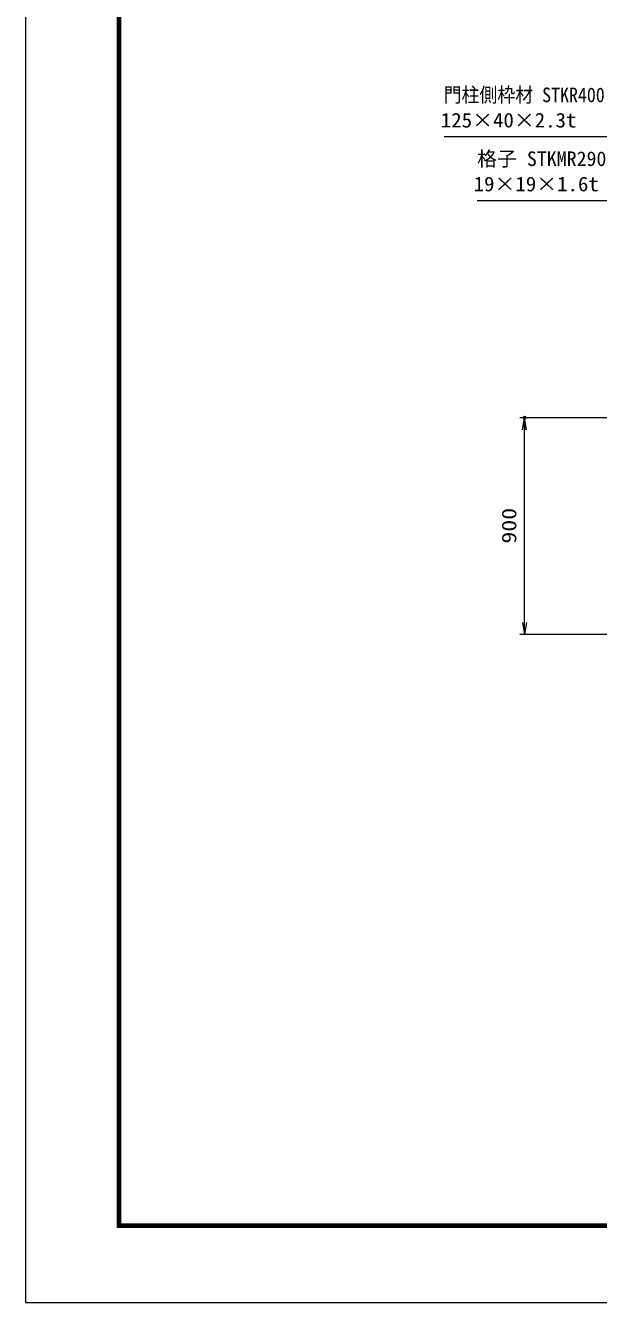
# Model space of a CAD drawing. Units: millimetres at full size; details may follow other scales. Extents: x -5940 to 5940, y -4200 to 4200.
# Drawn here: x -5940 to -3563, y -4200 to 1100 of the extents above; entities that cross this region are included whole.
import ezdxf
from ezdxf.enums import TextEntityAlignment as Align

# ---------------------------------------------------------------- set-up
doc = ezdxf.new("R2010")
doc.units = ezdxf.units.MM
doc.header["$LTSCALE"] = 20
doc.header["$PDMODE"] = 32
doc.header["$PDSIZE"] = 10
for name, color, linetype, lineweight in [('0-0_D-TTL', 7, 'Continuous', 18), ('0-6_寸法線', 4, 'Continuous', 18), ('0-7_0', 7, 'Continuous', 18)]:
    doc.layers.add(name, color=color, linetype=linetype, lineweight=lineweight)
doc.layers.add('0-8_Defpoints', color=7, linetype='Continuous')
doc.styles.add('ＭＳ ゴシック', font='')
doc.styles.get('ＭＳ ゴシック').set_extended_font_data('MS Gothic')

# ---------------------------------------------------------------- blocks, each defined once
blk = doc.blocks.new('_Open')
at = {"layer": '0-7_0'}
blk.add_line((-20, 3.333), (0, 0), dxfattribs=at)
blk.add_lwpolyline([(-20, -3.333), (0, 0), (-20, 0)], dxfattribs=at)
blk = doc.blocks.new('S26')
at = {"layer": '0-6_寸法線'}
for points in [[(-14408579.6, 57489201.2), (-14394302, 57489201.2), (-14389438.5, 57481161), (-14388921, 57480305.4)], [(-14389581.1, 57481074.8), (-14388921, 57480305.4), (-14389295.9, 57481247.3)]]:
    blk.add_lwpolyline(points, dxfattribs=at)
at = {"layer": '0-6_寸法線', "color": 254, "style": 'ＭＳ ゴシック'}
for s, width, p in [('門柱側枠材 STKR400', 0.9, (-14408640.1, 57491698.1)), ('125×40×2.3t', 1.05, (-14408867.6, 57489598.1))]:
    blk.add_text(s, height=1212, dxfattribs=dict(at, width=width)).set_placement(p, align=Align.BOTTOM_LEFT)
blk = doc.blocks.new('S27')
at = {"layer": '0-6_寸法線'}
for points in [[(-14405854.8, 57483903.6), (-14393986.8, 57483903.6), (-14386431.4, 57471101.5), (-14385923.2, 57470240.3)], [(-14386575, 57471016.8), (-14385923.2, 57470240.3), (-14386287.9, 57471186.2)]]:
    blk.add_lwpolyline(points, dxfattribs=at)
at = {"layer": '0-6_寸法線', "color": 254, "style": 'ＭＳ ゴシック'}
blk.add_text('格子 STKMR290', height=1212, dxfattribs=at).set_placement((-14405854.8, 57486400.5), align=Align.BOTTOM_LEFT)
at = {"layer": '0-6_寸法線', "color": 254, "style": 'ＭＳ ゴシック', "width": 1.05}
blk.add_text('19×19×1.6t', height=1212, dxfattribs=at).set_placement((-14406142.8, 57484300.5), align=Align.BOTTOM_LEFT)

msp = doc.modelspace()

# ---------------------------------------------------------------- linework, layer by layer
at = {"layer": '0-0_D-TTL'}
for points in [[(-5940, -4200), (5940, -4200), (5940, 4200), (-5940, 4200)], [(-5558.14, 3889.71), (5558.14, 3889.71), (5558.14, -3888.86), (-5558.14, -3888.86)], [(-5554.61, 3886.18), (5554.61, 3886.18), (5554.61, -3885.32), (-5554.61, -3885.32)], [(-5551.07, 3882.64), (5551.07, 3882.64), (5551.07, -3881.79), (-5551.07, -3881.79)], [(-5547.54, 3879.11), (5547.54, 3879.11), (5547.54, -3878.25), (-5547.54, -3878.25)], [(-5544, 3875.57), (5544, 3875.57), (5544, -3874.71), (-5544, -3874.71)]]:
    msp.add_lwpolyline(points, close=True, dxfattribs=at)
at = {"layer": '0-6_寸法線'}
for p, q in [((-1686.54, -528.48), (-3889.39, -528.48)), ((-3869.39, -1428.48), (-3869.39, -528.48)), ((-3464.04, -1428.48), (-3889.39, -1428.48))]:
    msp.add_line(p, q, dxfattribs=at)
at = {"layer": '0-8_Defpoints'}
msp.add_point((-3869.39, -528.48), dxfattribs=at)

# ---------------------------------------------------------------- block references
at = {"layer": '0-6_寸法線', "xscale": 0.05, "yscale": 0.05}
for name in ['S26', 'S27']:
    msp.add_blockref(name, (716226.25, -2873821.65), dxfattribs=at)
at = {"layer": '0-6_寸法線', "xscale": 2.5, "yscale": 2.5}
for p, rotation in [((-3869.39, -528.48), 90), ((-3869.39, -1428.48), 270)]:
    msp.add_blockref('_Open', p, dxfattribs=dict(at, rotation=rotation))

# ---------------------------------------------------------------- texts
at = {"layer": '0-6_寸法線', "color": 254, "style": 'ＭＳ ゴシック', "width": 1.2}
msp.add_text('900', height=60.56, rotation=90, dxfattribs=at).set_placement((-3885.73, -1050.48), align=Align.BOTTOM_LEFT)

doc.saveas('drawing.dxf')
